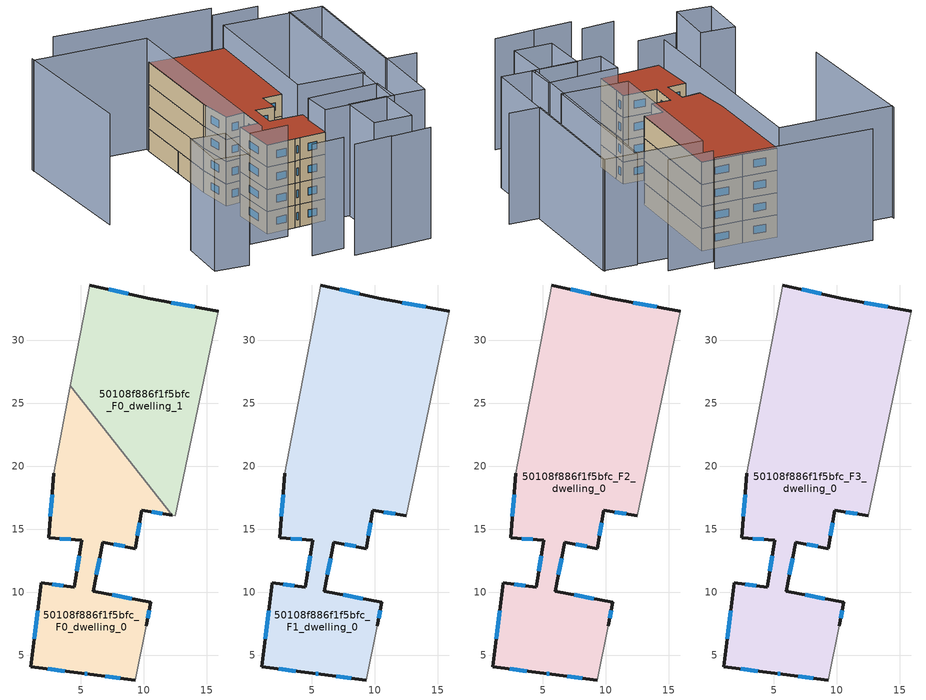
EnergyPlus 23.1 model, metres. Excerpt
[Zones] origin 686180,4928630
50108f886f1f5bfc_F0_dwelling_0
 floor ground (EU_floor_Construction): 4.18,26.41 12.26,16.12 9.84,16.53 9.33,13.47 6.75,14 5.99,10.09 10.55,9.21 10.18,7.34 9.34,3.05 5.73,3.5 5.08,3.58 1.03,4.11 1.88,10.75 4.48,10.42 5.08,14.13 2.45,14.34 2.86,19.47 z0
 wall outside (EU_wall_Construction): 2.86,19.47 2.45,14.34 5.08,14.13 4.48,10.42 1.88,10.75 1.03,4.11 5.08,3.58 5.73,3.5 9.34,3.05 / 10.18,7.34 10.55,9.21 5.99,10.09 6.75,14 9.33,13.47 9.84,16.53 12.26,16.12 z0:3
 wall adiabatic (EU_wall_Construction): 4.18,26.41 2.86,19.47 / 9.34,3.05 10.18,7.34 z0:3
 wall to 50108f886f1f5bfc_F0_dwelling_1 (EU_wall_Construction): 12.26,16.12 4.18,26.41 z0:3
 window (EU_Window_Construction): 2.72,17.77 2.59,16.05 / 10.65,16.39 11.46,16.25 / 9.5,14.49 9.67,15.51 / 7.61,13.82 8.47,13.65 / 6.24,11.39 6.5,12.7 / 9.03,9.51 7.51,9.8 / 10.3,7.97 10.42,8.59 / 6.93,3.35 8.14,3.2 / 5.29,3.56 5.51,3.53 / 2.38,3.93 3.73,3.76 / 1.6,8.54 1.31,6.32 / 3.61,10.53 2.75,10.65 / 4.88,12.9 4.68,11.66 / 3.33,14.28 4.2,14.2 z1:2
50108f886f1f5bfc_F0_dwelling_1
 floor ground (EU_floor_Construction): 15.91,32.32 12.5,16.08 12.26,16.12 4.18,26.41 5.7,34.39 10.32,33.33 z0
 wall outside (EU_wall_Construction): 15.91,32.32 10.32,33.33 5.7,34.39 z0:3
 wall adiabatic (EU_wall_Construction): 12.26,16.12 12.5,16.08 15.91,32.32 / 5.7,34.39 4.18,26.41 z0:3
 window (EU_Window_Construction): 8.78,33.69 7.24,34.04 / 14.05,32.66 12.18,33 z1:2
50108f886f1f5bfc_F1_dwelling_0
 floor to 50108f886f1f5bfc_F0_dwelling_0 (EU_floor_Construction): 4.18,26.41 12.26,16.12 9.84,16.53 9.33,13.47 6.75,14 5.99,10.09 10.55,9.21 10.18,7.34 9.34,3.05 5.73,3.5 5.08,3.58 1.03,4.11 1.88,10.75 4.48,10.42 5.08,14.13 2.45,14.34 2.86,19.47 z3
 floor to 50108f886f1f5bfc_F0_dwelling_1 (EU_floor_Construction): 15.91,32.32 12.5,16.08 12.26,16.12 4.18,26.41 5.7,34.39 10.32,33.33 z3
 wall outside (EU_wall_Construction): 2.86,19.47 2.45,14.34 5.08,14.13 4.48,10.42 1.88,10.75 1.03,4.11 5.08,3.58 5.73,3.5 9.34,3.05 / 15.91,32.32 10.32,33.33 5.7,34.39 / 10.18,7.34 10.55,9.21 5.99,10.09 6.75,14 9.33,13.47 9.84,16.53 12.5,16.08 z3:6
 wall adiabatic (EU_wall_Construction): 5.7,34.39 2.86,19.47 / 12.5,16.08 15.91,32.32 / 9.34,3.05 10.18,7.34 z3:6
 window (EU_Window_Construction): 3.33,14.28 4.2,14.2 / 2.72,17.77 2.59,16.05 / 8.78,33.69 7.24,34.04 / 14.05,32.66 12.18,33 / 10.73,16.38 11.61,16.22 / 9.5,14.49 9.67,15.51 / 7.61,13.82 8.47,13.65 / 6.24,11.39 6.5,12.7 / 9.03,9.51 7.51,9.8 / 10.3,7.97 10.42,8.59 / 6.93,3.35 8.14,3.2 / 5.29,3.56 5.51,3.53 / 2.38,3.93 3.73,3.76 / 1.6,8.54 1.31,6.32 / 3.61,10.53 2.75,10.65 / 4.88,12.9 4.68,11.66 z4:5
50108f886f1f5bfc_F2_dwelling_0
 floor to 50108f886f1f5bfc_F1_dwelling_0 (EU_floor_Construction): 15.91,32.32 12.5,16.08 9.84,16.53 9.33,13.47 6.75,14 5.99,10.09 10.55,9.21 10.18,7.34 9.34,3.05 5.73,3.5 5.08,3.58 1.03,4.11 1.88,10.75 4.48,10.42 5.08,14.13 2.45,14.34 2.86,19.47 5.7,34.39 10.32,33.33 z6
 wall outside (EU_wall_Construction): 2.86,19.47 2.45,14.34 5.08,14.13 4.48,10.42 1.88,10.75 1.03,4.11 5.08,3.58 5.73,3.5 9.34,3.05 / 15.91,32.32 10.32,33.33 5.7,34.39 / 10.18,7.34 10.55,9.21 5.99,10.09 6.75,14 9.33,13.47 9.84,16.53 12.5,16.08 z6:9
 wall adiabatic (EU_wall_Construction): 5.7,34.39 2.86,19.47 / 12.5,16.08 15.91,32.32 / 9.34,3.05 10.18,7.34 z6:9
 window (EU_Window_Construction): 3.33,14.28 4.2,14.2 / 2.72,17.77 2.59,16.05 / 8.78,33.69 7.24,34.04 / 14.05,32.66 12.18,33 / 10.73,16.38 11.61,16.22 / 9.5,14.49 9.67,15.51 / 7.61,13.82 8.47,13.65 / 6.24,11.39 6.5,12.7 / 9.03,9.51 7.51,9.8 / 10.3,7.97 10.42,8.59 / 6.93,3.35 8.14,3.2 / 5.29,3.56 5.51,3.53 / 2.38,3.93 3.73,3.76 / 1.6,8.54 1.31,6.32 / 3.61,10.53 2.75,10.65 / 4.88,12.9 4.68,11.66 z7:8
50108f886f1f5bfc_F3_dwelling_0
 floor to 50108f886f1f5bfc_F2_dwelling_0 (EU_floor_Construction): 15.91,32.32 12.5,16.08 9.84,16.53 9.33,13.47 6.75,14 5.99,10.09 10.55,9.21 10.18,7.34 9.34,3.05 5.73,3.5 5.08,3.58 1.03,4.11 1.88,10.75 4.48,10.42 5.08,14.13 2.45,14.34 2.86,19.47 5.7,34.39 10.32,33.33 z9
 wall outside (EU_wall_Construction): 2.86,19.47 2.45,14.34 5.08,14.13 4.48,10.42 1.88,10.75 1.03,4.11 5.08,3.58 5.73,3.5 9.34,3.05 / 15.91,32.32 10.32,33.33 5.7,34.39 / 10.18,7.34 10.55,9.21 5.99,10.09 6.75,14 9.33,13.47 9.84,16.53 12.5,16.08 z9:12
 wall adiabatic (EU_wall_Construction): 5.7,34.39 2.86,19.47 / 12.5,16.08 15.91,32.32 / 9.34,3.05 10.18,7.34 z9:12
 window (EU_Window_Construction): 3.33,14.28 4.2,14.2 / 2.72,17.77 2.59,16.05 / 8.78,33.69 7.24,34.04 / 14.05,32.66 12.18,33 / 10.73,16.38 11.61,16.22 / 9.5,14.49 9.67,15.51 / 7.61,13.82 8.47,13.65 / 6.24,11.39 6.5,12.7 / 9.03,9.51 7.51,9.8 / 10.3,7.97 10.42,8.59 / 6.93,3.35 8.14,3.2 / 5.29,3.56 5.51,3.53 / 2.38,3.93 3.73,3.76 / 1.6,8.54 1.31,6.32 / 3.61,10.53 2.75,10.65 / 4.88,12.9 4.68,11.66 z10:11
 roof outside (EU_roof_Construction): 9.34,3.05 10.18,7.34 10.55,9.21 5.99,10.09 6.75,14 9.33,13.47 9.84,16.53 12.5,16.08 15.91,32.32 10.32,33.33 5.7,34.39 2.86,19.47 2.45,14.34 5.08,14.13 4.48,10.42 1.88,10.75 1.03,4.11 5.08,3.58 5.73,3.5 z12
shading: 10.77,-8.73 16.37,-9.43 / 5.5,-8.03 10.77,-8.69 / 1.24,-4.86 5.8,-5.37 / -2.69,2.72 2.67,1.99 / 29.65,10.74 25.43,11.65 / 25.43,11.65 29.41,30.05 / -9.64,37.93 5.81,34.99 / 5.81,34.99 -0.15,3.67 / -9.56,38.42 -12.7,18.47 / 23.14,34.8 16.87,35.84 / 18.05,37.78 -3.18,42.4 / 18.05,1.86 16.87,-4.87 / 16.87,-4.87 11.64,-3.95 / 11.64,-3.95 12.82,2.78 / 12.82,2.78 18.05,1.86 / -11.42,-1.44 -9.75,5.7 / -9.75,5.7 -5.16,4.63 / -5.16,4.63 -6.83,-2.51 / -6.83,-2.51 -11.42,-1.44 / 19.75,5.95 19.12,1.62 / 19.12,1.62 9.34,3.05 / 9.34,3.05 9.97,7.37 / 9.97,7.37 19.75,5.95 / 18.66,1.77 24.93,30.86 / 24.93,30.86 29.52,29.87 / 29.52,29.87 23.24,0.78 / 23.24,0.78 18.66,1.77 / 11.56,11.6 15.96,32.58 / 15.96,32.58 25.08,30.67 / 25.08,30.67 20.68,9.69 / 20.68,9.69 11.56,11.6 z0:15
[Building]
EU S2 Campaign: North Axis=0; Terrain=City; Solar Distribution=FullExterior
[Site:Location]
Bologna: Latitude=44.5; Longitude=11.25; Time Zone=1; Elevation=37
[SizingPeriod:WeatherFileDays]
AnnualSizingPeriod: Begin Month=1; Begin Day of Month=1; End Month=12; End Day of Month=31; Day of Week for Start Day=Monday; Use Weather File Daylight Saving Period=No; Use Weather File Rain and Snow Indicators=No
[MATERIAL]
EU_InternalMass_Material: Roughness=MediumRough; Thickness=0.1; Conductivity=1; Density=1800; Specific Heat=900; Thermal Absorptance=0.9; Solar Absorptance=0.7; Visible Absorptance=0.7
[MATERIAL:NOMASS] Roughness=MediumRough; Thermal Absorptance=0.9; Solar Absorptance=0.7; Visible Absorptance=0.7
Name | Thermal Resistance
EU_wall_NoMass | 0.937881
EU_roof_NoMass | 0.548572
EU_floor_NoMass | 0.71348
[WINDOWMATERIAL:SIMPLEGLAZINGSYSTEM]
EU_Window_SimpleGlazing: UFactor=4.25633; Solar Heat Gain Coefficient=0.85; Visible Transmittance=0.85
[CONSTRUCTION]
EU_wall_Construction: EU_wall_NoMass
EU_roof_Construction: EU_roof_NoMass
EU_floor_Construction: EU_floor_NoMass
EU_InternalMass_Construction: EU_InternalMass_Material
EU_Window_Construction: EU_Window_SimpleGlazing
[ZONE] Type=1; Multiplier=1; Ceiling Height=autocalculate; Floor Area=autocalculate; Part of Total Floor Area=Yes
Name | Volume
50108f886f1f5bfc_F0_dwelling_0 | 383.903
50108f886f1f5bfc_F1_dwelling_0; 50108f886f1f5bfc_F2_dwelling_0; 50108f886f1f5bfc_F3_dwelling_0 | 767.788
50108f886f1f5bfc_F0_dwelling_1 | 383.892
[INTERNALMASS] Construction=EU_InternalMass_Construction
Name | Zone or ZoneList | Surface Area
50108f886f1f5bfc_F0_dwelling_0_EU_InternalMass | 50108f886f1f5bfc_F0_dwelling_0 | 127.968
50108f886f1f5bfc_F0_dwelling_1_EU_InternalMass | 50108f886f1f5bfc_F0_dwelling_1 | 127.964
50108f886f1f5bfc_F1_dwelling_0_EU_InternalMass | 50108f886f1f5bfc_F1_dwelling_0 | 255.929
50108f886f1f5bfc_F2_dwelling_0_EU_InternalMass | 50108f886f1f5bfc_F2_dwelling_0 | 255.929
50108f886f1f5bfc_F3_dwelling_0_EU_InternalMass | 50108f886f1f5bfc_F3_dwelling_0 | 255.929
[OTHEREQUIPMENT] Fuel Type=Electricity; Design Level Calculation Method=Watts/Area; Power per Zone Floor Area=1; Fraction Latent=0; Fraction Radiant=0; Fraction Lost=0; Carbon Dioxide Generation Rate=0; EndUse Subcategory=EU_Step8_InternalGains
Name | Zone or ZoneList or Space or SpaceList | Schedule
EU_Step8_InternalGain_50108f886f1f5bfc_F0_dwelling_0_f000 | 50108f886f1f5bfc_F0_dwelling_0 | EU_Step8_GainSchedule_50108f886f1f5bfc_F0_dwelling_0_f000
EU_Step8_InternalGain_50108f886f1f5bfc_F0_dwelling_1_f000 | 50108f886f1f5bfc_F0_dwelling_1 | EU_Step8_GainSchedule_50108f886f1f5bfc_F0_dwelling_1_f000
EU_Step8_InternalGain_50108f886f1f5bfc_F1_dwelling_0_f000 | 50108f886f1f5bfc_F1_dwelling_0 | EU_Step8_GainSchedule_50108f886f1f5bfc_F1_dwelling_0_f000
EU_Step8_InternalGain_50108f886f1f5bfc_F2_dwelling_0_f000 | 50108f886f1f5bfc_F2_dwelling_0 | EU_Step8_GainSchedule_50108f886f1f5bfc_F2_dwelling_0_f000
EU_Step8_InternalGain_50108f886f1f5bfc_F3_dwelling_0_f000 | 50108f886f1f5bfc_F3_dwelling_0 | EU_Step8_GainSchedule_50108f886f1f5bfc_F3_dwelling_0_f000
[ZONEVENTILATION:DESIGNFLOWRATE] Schedule=EU_AlwaysOn; Design Flow Rate Calculation Method=AirChanges/Hour; Air Changes per Hour=0.687892; Ventilation Type=Natural; Fan Pressure Rise=0; Fan Total Efficiency=1; Constant Term Coefficient=1; Temperature Term Coefficient=0; Velocity Term Coefficient=0; Velocity Squared Term Coefficient=0; Minimum Indoor Temperature=-100; Maximum Indoor Temperature=100; Delta Temperature=-100; Minimum Outdoor Temperature=-100; Maximum Outdoor Temperature=100; Maximum Wind Speed=40
Name | Zone or ZoneList or Space or SpaceList
EU_ConstantAir_50108f886f1f5bfc_F0_dwelling_0 | 50108f886f1f5bfc_F0_dwelling_0
EU_ConstantAir_50108f886f1f5bfc_F0_dwelling_1 | 50108f886f1f5bfc_F0_dwelling_1
EU_ConstantAir_50108f886f1f5bfc_F1_dwelling_0 | 50108f886f1f5bfc_F1_dwelling_0
EU_ConstantAir_50108f886f1f5bfc_F2_dwelling_0 | 50108f886f1f5bfc_F2_dwelling_0
EU_ConstantAir_50108f886f1f5bfc_F3_dwelling_0 | 50108f886f1f5bfc_F3_dwelling_0
[HVACTEMPLATE:THERMOSTAT] Constant Heating Setpoint=20; Constant Cooling Setpoint=50
EU_HeatOnly_50108f886f1f5bfc_F0_dwelling_0; EU_HeatOnly_50108f886f1f5bfc_F0_dwelling_1; EU_HeatOnly_50108f886f1f5bfc_F1_dwelling_0; EU_HeatOnly_50108f886f1f5bfc_F2_dwelling_0; EU_HeatOnly_50108f886f1f5bfc_F3_dwelling_0
[HVACTEMPLATE:ZONE:IDEALLOADSAIRSYSTEM] System Availability Schedule=EU_AlwaysOn; Maximum Heating Supply Air Temperature=50; Minimum Cooling Supply Air Temperature=13; Maximum Heating Supply Air Humidity Ratio=0.0156; Minimum Cooling Supply Air Humidity Ratio=0.0077; Heating Limit=NoLimit; Cooling Limit=NoLimit; Heating Availability Schedule=EU_AlwaysOn; Cooling Availability Schedule=EU_CoolingOff; Dehumidification Control Type=ConstantSensibleHeatRatio; Cooling Sensible Heat Ratio=0.7; Dehumidification Setpoint=60; Humidification Control Type=None; Humidification Setpoint=30; Outdoor Air Method=None; Outdoor Air Flow Rate per Person=0.00944; Outdoor Air Flow Rate per Zone Floor Area=0; Outdoor Air Flow Rate per Zone=0; Demand Controlled Ventilation Type=None; Outdoor Air Economizer Type=NoEconomizer; Heat Recovery Type=None; Sensible Heat Recovery Effectiveness=0.7; Latent Heat Recovery Effectiveness=0.65
Name | Template Thermostat
50108f886f1f5bfc_F0_dwelling_0 | EU_HeatOnly_50108f886f1f5bfc_F0_dwelling_0
50108f886f1f5bfc_F0_dwelling_1 | EU_HeatOnly_50108f886f1f5bfc_F0_dwelling_1
50108f886f1f5bfc_F1_dwelling_0 | EU_HeatOnly_50108f886f1f5bfc_F1_dwelling_0
50108f886f1f5bfc_F2_dwelling_0 | EU_HeatOnly_50108f886f1f5bfc_F2_dwelling_0
50108f886f1f5bfc_F3_dwelling_0 | EU_HeatOnly_50108f886f1f5bfc_F3_dwelling_0
[SIZING:ZONE] Zone Cooling Design Supply Air Temperature Input Method=SupplyAirTemperature; Zone Cooling Design Supply Air Temperature=13; Zone Heating Design Supply Air Temperature Input Method=SupplyAirTemperature; Zone Heating Design Supply Air Temperature=50; Zone Cooling Design Supply Air Humidity Ratio=0.008; Zone Heating Design Supply Air Humidity Ratio=0.008; Cooling Design Air Flow Method=DesignDay; Cooling Design Air Flow Rate=0; Cooling Minimum Air Flow per Zone Floor Area=0.000762; Cooling Minimum Air Flow=0; Cooling Minimum Air Flow Fraction=0.2; Heating Design Air Flow Method=DesignDay; Heating Design Air Flow Rate=0; Heating Maximum Air Flow per Zone Floor Area=0.002032; Heating Maximum Air Flow=0.141576; Heating Maximum Air Flow Fraction=0.3; Account for Dedicated Outdoor Air System=No; Dedicated Outdoor Air System Control Strategy=NeutralSupplyAir; Dedicated Outdoor Air Low Setpoint Temperature for Design=autosize; Dedicated Outdoor Air High Setpoint Temperature for Design=autosize; Zone Load Sizing Method=Sensible Load Only No Latent Load; Zone Latent Cooling Design Supply Air Humidity Ratio Input Method=HumidityRatioDifference; Zone Cooling Design Supply Air Humidity Ratio Difference=0.005; Zone Latent Heating Design Supply Air Humidity Ratio Input Method=HumidityRatioDifference; Zone Humidification Design Supply Air Humidity Ratio Difference=0.005
50108f886f1f5bfc_F0_dwelling_0; 50108f886f1f5bfc_F0_dwelling_1; 50108f886f1f5bfc_F1_dwelling_0; 50108f886f1f5bfc_F2_dwelling_0; 50108f886f1f5bfc_F3_dwelling_0
[SCHEDULE:CONSTANT]
Name | Hourly Value
EU_AlwaysOn | 1
EU_CoolingOff | 0
[SCHEDULE:FILE] Column Number=1; Rows to Skip at Top=0; Number of Hours of Data=8760; Column Separator=Comma; Interpolate to Timestep=No; Minutes per Item=60; Adjust Schedule for Daylight Savings=Yes
Name | File
EU_Step8_GainSchedule_50108f886f1f5bfc_F0_dwelling_0_f000 | ../../schedules/50108f886f1f5bfc/50108f886f1f5bfc_F0_dwelling_0_f000_gain.csv
EU_Step8_GainSchedule_50108f886f1f5bfc_F0_dwelling_1_f000 | ../../schedules/50108f886f1f5bfc/50108f886f1f5bfc_F0_dwelling_1_f000_gain.csv
EU_Step8_GainSchedule_50108f886f1f5bfc_F1_dwelling_0_f000 | ../../schedules/50108f886f1f5bfc/50108f886f1f5bfc_F1_dwelling_0_f000_gain.csv
EU_Step8_GainSchedule_50108f886f1f5bfc_F2_dwelling_0_f000 | ../../schedules/50108f886f1f5bfc/50108f886f1f5bfc_F2_dwelling_0_f000_gain.csv
EU_Step8_GainSchedule_50108f886f1f5bfc_F3_dwelling_0_f000 | ../../schedules/50108f886f1f5bfc/50108f886f1f5bfc_F3_dwelling_0_f000_gain.csv
